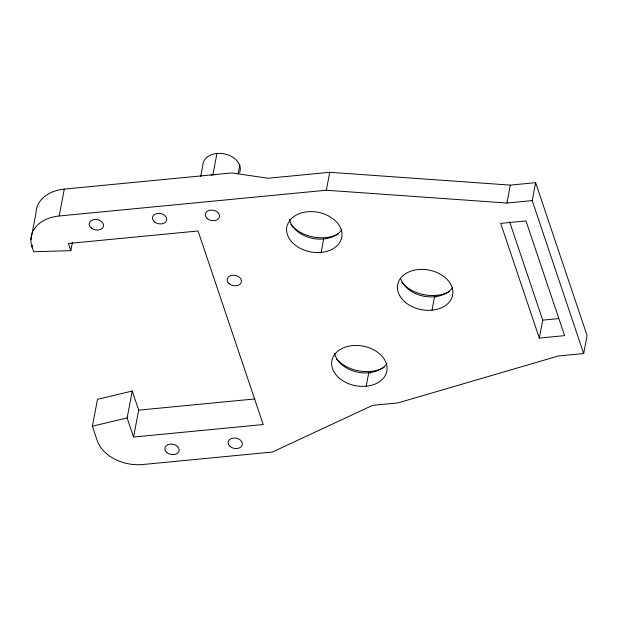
<?xml version="1.0" encoding="UTF-8"?>
<svg xmlns="http://www.w3.org/2000/svg" width="618" height="618" viewBox="0 0 618 618"><rect width="100%" height="100%" fill="white"/><g stroke="black" fill="none" stroke-linecap="round" stroke-linejoin="round"><path stroke-width="0.93" d="M30.9 239.753L36.029 212.855A37.837 27.262 10.8 0 1 64.295 189.1L231.866 172.94L268.096 178.247L329.742 172.298L510.329 185.106L535.621 182.665L587.1 335.605L583.678 353.535L558.386 355.976L397.915 402.913L372.615 405.346L272.445 452.021L142.82 464.52A37.837 27.262 10.8 0 1 97.204 440.549L92.383 426.204L97.513 399.313L132.26 391.032L138.695 410.143L133.565 437.042L263.198 424.535L198.046 230.977L68.413 243.477L70.831 250.645L33.666 251.758L32.059 246.984L32.406 245.13M32.059 246.984A37.837 27.262 10.8 0 1 59.166 215.991L64.295 189.1M70.831 250.645L72.422 242.295M133.565 437.042L127.13 417.922L132.26 391.032M200.703 176.462L202.82 165.361A18.919 13.635 10.8 0 1 224.264 153.859A18.919 13.635 10.8 0 1 239.637 172.577M212.893 174.77L216.957 153.48M238.169 173.797L239.761 165.469M59.166 215.991L326.327 190.228L329.742 172.298M321.144 252.407A27.965 20.155 10.8 0 0 334.16 219.699L328.475 215.898A27.965 20.155 10.8 0 0 290.468 219.568L287.609 224.187A27.965 20.155 10.8 0 0 321.144 252.407L323.708 238.965M366.18 386.235L368.745 372.785M370.306 373.202L370.653 371.41M431.99 310.182L434.554 296.74M436.115 297.158L436.455 295.365M326.327 190.228L506.907 203.036L510.329 185.106M583.678 353.535L532.198 200.595L535.621 182.665M539.305 338.077L500.696 223.376L525.988 220.935L564.597 335.636L539.305 338.077L542.728 320.147L509.634 221.831M92.383 426.204L127.13 417.922M506.907 203.036L532.198 200.595M542.728 320.147L558.649 318.61M138.695 410.143L254.879 398.942M211.024 175.025A18.919 13.635 10.8 0 1 215.303 174.662M338.502 233.851A32.244 23.237 10.8 0 1 290.916 224.519M384.334 367.231A32.244 23.237 10.8 0 1 336.54 359.035M449.348 291.626A32.244 23.237 10.8 0 1 401.762 282.295M452.693 287.501A27.965 20.155 10.8 0 1 424.945 296.401A27.965 20.155 10.8 0 1 400.843 279.019M341.847 229.726A27.965 20.155 10.8 0 1 312.901 238.409A27.965 20.155 10.8 0 1 289.502 219.467M386.891 363.546A27.965 20.155 10.8 0 1 357.946 372.229A27.965 20.155 10.8 0 1 334.547 353.287M405.292 302.272A27.965 20.155 10.8 0 0 451.843 297.783A27.965 20.155 10.8 0 0 418.316 269.564A27.965 20.155 10.8 0 0 405.292 302.272M339.491 378.316A27.965 20.155 10.8 0 0 386.041 373.828A27.965 20.155 10.8 0 0 352.507 345.609A27.965 20.155 10.8 0 0 339.491 378.316M91.248 227.949A7.238 5.214 10.8 0 0 103.291 226.791A7.238 5.214 10.8 0 0 94.616 219.483A7.238 5.214 10.8 0 0 91.248 227.949M154.477 221.854A7.238 5.214 10.8 0 0 166.528 220.688A7.238 5.214 10.8 0 0 157.845 213.388A7.238 5.214 10.8 0 0 154.477 221.854M166.852 452.577A7.238 5.214 10.8 0 0 178.903 451.418A7.238 5.214 10.8 0 0 170.22 444.11A7.238 5.214 10.8 0 0 166.852 452.577M230.089 446.482A7.238 5.214 10.8 0 0 242.132 445.315A7.238 5.214 10.8 0 0 233.457 438.015A7.238 5.214 10.8 0 0 230.089 446.482M207.246 218.61A7.238 5.214 10.8 0 0 219.297 217.451A7.238 5.214 10.8 0 0 210.614 210.143A7.238 5.214 10.8 0 0 207.246 218.61M229.17 283.732A7.238 5.214 10.8 0 0 241.213 282.573A7.238 5.214 10.8 0 0 232.538 275.265A7.238 5.214 10.8 0 0 229.17 283.732"/></g></svg>
